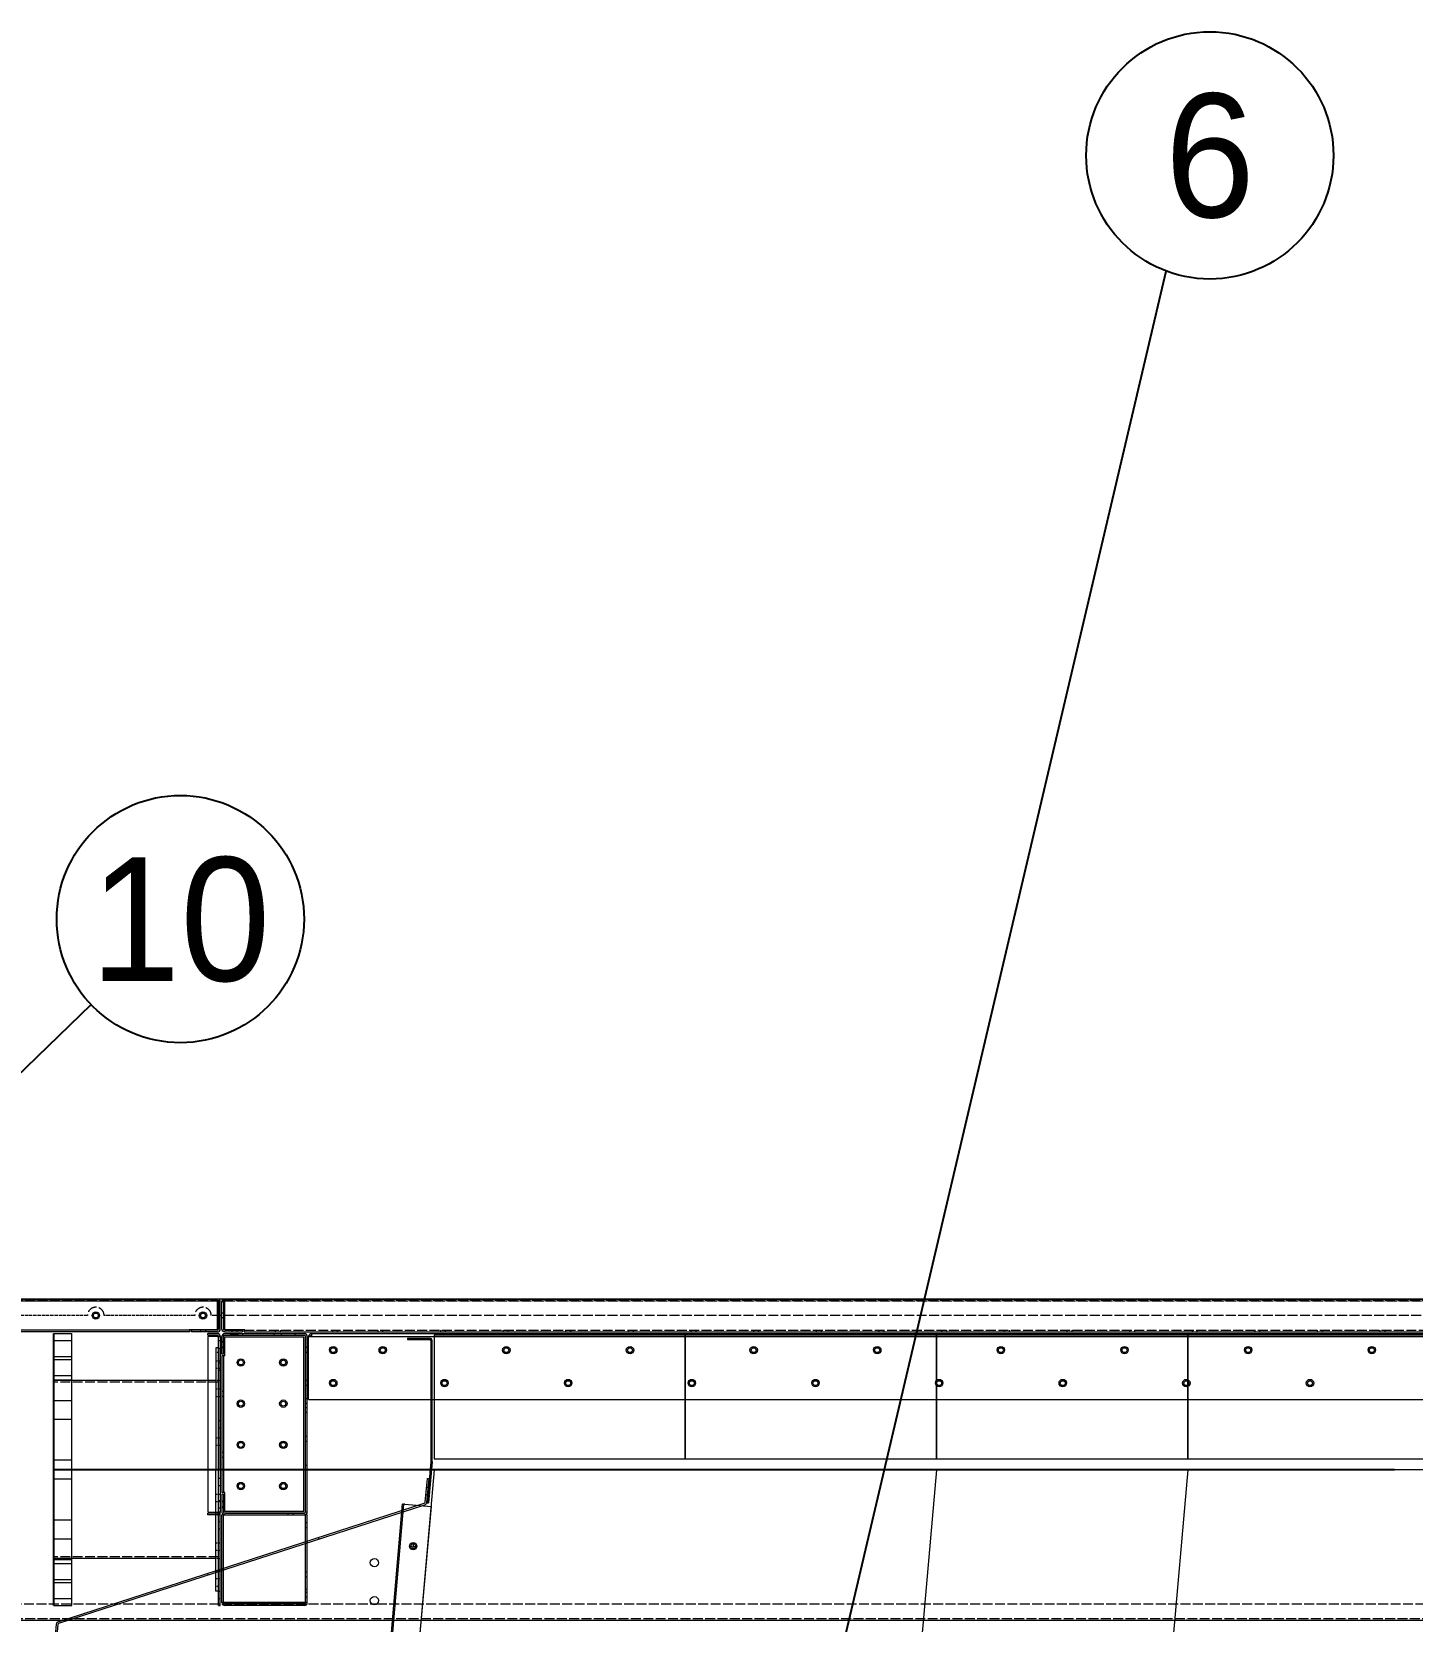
# Model space of a CAD drawing. Header units: millimetres. Extents: x 11674 to 41081, y 10956 to 31751.
# Drawn here: x 24902 to 26576, y 20498 to 22427 of the extents above; entities that cross this region are included whole.
import ezdxf
from ezdxf.enums import TextEntityAlignment as Align

# ---------------------------------------------------------------- set-up
doc = ezdxf.new("R2010")
doc.units = ezdxf.units.MM
doc.linetypes.add('DASHDOT', pattern=[18.5, 12, -3, 0.5, -3])
doc.linetypes.add('DASHED', pattern=[15, 12, -3])
doc.layers.add('냉각탑_dim', color=1, linetype='Continuous')
doc.layers.add('냉각탑_text', color=3, linetype='Continuous')
doc.styles.add('돋움', font='Dotum.ttf')

# ---------------------------------------------------------------- blocks, each defined once
blk = doc.blocks.new('A$C07BF02F0')
at = {"color": 7, "lineweight": 15}
for p, q in [((3.5, 38), (3.5, 40)), ((3.5, 40), (559.5, 40)), ((3.5, 36.5), (3.5, 40)), ((559.5, 38), (559.5, 40)), ((559.5, 36.5), (559.5, 40)), ((2, 36.5), (0, 36.5)), ((0, 3.5), (0, 36.5)), ((2, 36.5), (0, 36.5)), ((2, 36.5), (2, 3.5)), ((3.5, 38), (3.5, 37.6)), ((3.5, 38), (559.5, 38)), ((3.5, 37.6), (3.5, 36.5)), ((3.5, 36.5), (3.5, 3)), ((3.5, 3), (3.5, 36.5)), ((559.5, 37.6), (559.5, 38)), ((559.5, 36.5), (559.5, 37.6)), ((559.5, 36.5), (559.5, 3)), ((559.5, 3), (559.5, 36.5)), ((561, 36.5), (563, 36.5)), ((561, 36.5), (561, 3.5)), ((561, 36.5), (563, 36.5)), ((561, 24.5), (563, 24.5)), ((561, 24.5), (563, 24.5)), ((561, 24.5), (563, 24.5)), ((561, 24.5), (563, 24.5)), ((561, 24.5), (563, 24.5)), ((561, 24.5), (563, 24.5)), ((561, 24.5), (563, 24.5)), ((561, 24.5), (563, 24.5)), ((561, 24.5), (563, 24.5)), ((561, 24.5), (563, 24.5)), ((561, 24.5), (563, 24.5)), ((561, 24.5), (563, 24.5)), ((561, 24.5), (563, 24.5)), ((561, 24.5), (563, 24.5)), ((561, 24.5), (563, 24.5)), ((561, 24.5), (563, 24.5)), ((561, 24.5), (563, 24.5)), ((561, 24.5), (563, 24.5)), ((561, 24.5), (563, 24.5)), ((561, 24.5), (563, 24.5)), ((561, 24.5), (563, 24.5)), ((561, 24.5), (563, 24.5)), ((561, 24.5), (563, 24.5)), ((561, 24.5), (563, 24.5)), ((563, 3.5), (563, 36.5)), ((37, 3), (3.5, 3)), ((37, 3), (3.5, 3)), ((35, 2), (3.5, 2)), ((18, 2), (18, 0)), ((18, 2), (18, 0)), ((18, 2), (18, 0)), ((18, 2), (18, 0)), ((18, 2), (18, 0)), ((18, 2), (18, 0)), ((18, 2), (18, 0)), ((18, 2), (18, 0)), ((18, 2), (18, 0)), ((18, 2), (18, 0)), ((18, 2), (18, 0)), ((18, 2), (18, 0)), ((24, 2), (24, 0)), ((24, 2), (24, 0)), ((24, 2), (24, 0)), ((24, 2), (24, 0)), ((24, 2), (24, 0)), ((24, 2), (24, 0)), ((24, 2), (24, 0)), ((24, 2), (24, 0)), ((24, 2), (24, 0)), ((24, 2), (24, 0)), ((24, 2), (24, 0)), ((24, 2), (24, 0)), ((35, 2), (35, 0)), ((37, 2.4), (37, 3.5)), ((37, 3), (37, 3.5)), ((37, 3), (37, 3.5)), ((37, 3.5), (37, 0)), ((37, 2), (37, 2.4)), ((37, 2), (37, 0)), ((526, 2), (37, 2)), ((526, 2), (37, 2)), ((526, 3), (526, 3.5)), ((526, 3.5), (526, 3)), ((526, 3), (526, 3.5)), ((526, 3.5), (526, 3)), ((526, 2.4), (526, 3)), ((526, 3), (559.5, 3)), ((526, 3), (559.5, 3)), ((526, 3), (526, 0)), ((526, 2), (526, 2.4)), ((526, 2), (526, 0)), ((528, 2), (528, 0)), ((559.5, 2), (528, 2)), ((539, 2), (539, 0)), ((539, 2), (539, 0)), ((539, 2), (539, 0)), ((539, 2), (539, 0)), ((539, 2), (539, 0)), ((539, 2), (539, 0)), ((539, 2), (539, 0)), ((539, 2), (539, 0)), ((539, 2), (539, 0)), ((539, 2), (539, 0)), ((539, 2), (539, 0)), ((539, 2), (539, 0)), ((545, 2), (545, 0)), ((545, 2), (545, 0)), ((545, 2), (545, 0)), ((545, 2), (545, 0)), ((545, 2), (545, 0)), ((545, 2), (545, 0)), ((545, 2), (545, 0)), ((545, 2), (545, 0)), ((545, 2), (545, 0)), ((545, 2), (545, 0)), ((545, 2), (545, 0)), ((545, 2), (545, 0)), ((561, 15.5), (563, 15.5)), ((561, 15.5), (563, 15.5)), ((561, 15.5), (563, 15.5)), ((561, 15.5), (563, 15.5)), ((561, 15.5), (563, 15.5)), ((561, 15.5), (563, 15.5)), ((561, 15.5), (563, 15.5)), ((561, 15.5), (563, 15.5)), ((561, 15.5), (563, 15.5)), ((561, 15.5), (563, 15.5)), ((561, 15.5), (563, 15.5)), ((561, 15.5), (563, 15.5)), ((561, 15.5), (563, 15.5)), ((561, 15.5), (563, 15.5)), ((561, 15.5), (563, 15.5)), ((561, 15.5), (563, 15.5)), ((561, 15.5), (563, 15.5)), ((561, 15.5), (563, 15.5)), ((561, 15.5), (563, 15.5)), ((561, 15.5), (563, 15.5)), ((561, 15.5), (563, 15.5)), ((561, 15.5), (563, 15.5)), ((561, 15.5), (563, 15.5)), ((561, 15.5), (563, 15.5)), ((35, 0), (3.5, 0)), ((526, 0), (37, 0)), ((526, 0), (37, 0)), ((559.5, 0), (528, 0))]:
    blk.add_line(p, q, dxfattribs=at)
for centre in [(22, 20), (152, 20), (282, 20), (412, 20), (542, 20)]:
    blk.add_circle(centre, 3, dxfattribs=at)
for centre, radius, start, end in [((3.5, 36.5), 3.5, 90, 180), ((559.5, 36.5), 3.5, 360, 90), ((3.5, 36.5), 1.5, 90, 180), ((559.5, 36.5), 1.5, 360, 90), ((3.5, 3.5), 3.5, 180, 270), ((3.5, 3.5), 1.5, 180, 270), ((559.5, 3.5), 3.5, 270, 360), ((559.5, 3.5), 1.5, 270, 360)]:
    blk.add_arc(centre, radius, start, end, dxfattribs=at)
blk = doc.blocks.new('A$C51234923')
at = {"color": 7, "lineweight": 15}
for p, q in [((3.5, 189), (3.5, 212)), ((3.5, 212), (99.5, 212)), ((99.5, 0), (99.5, 212)), ((0, 189), (0, 23)), ((3.5, 189), (0, 189)), ((2, 189), (2, 23)), ((0, 146), (2, 146)), ((0, 140), (2, 140)), ((0, 72), (2, 72)), ((0, 66), (2, 66)), ((3.5, 23), (0, 23)), ((3.5, 0), (3.5, 23)), ((99.5, 0), (3.5, 0))]:
    blk.add_line(p, q, dxfattribs=at)
for centre in [(23, 181), (74.5, 181), (23, 131), (74.5, 131), (23, 81), (74.5, 81), (23, 31), (74.5, 31)]:
    blk.add_circle(centre, 3, dxfattribs=at)
blk = doc.blocks.new('A$C30944BC8')
at = {"color": 7, "lineweight": 13, "ltscale": 0.159375}
for p, q in [((0, 110.2), (0, 186.7)), ((1677, 110.2), (1677, 186.7))]:
    blk.add_line(p, q, dxfattribs=at)
at = {"color": 7, "lineweight": 13, "ltscale": 0.007292}
for p, q in [((0, 186.7), (3.5, 186.7)), ((3.5, 190.2), (3.5, 186.7)), ((1673.5, 190.2), (1673.5, 186.7)), ((1673.5, 186.7), (1677, 186.7))]:
    blk.add_line(p, q, dxfattribs=at)
at = {"color": 7, "lineweight": 13}
for p, q in [((1673.5, 190.2), (3.5, 190.2)), ((3.5, 186.7), (1673.5, 186.7)), ((0, 110.2), (1677, 110.2))]:
    blk.add_line(p, q, dxfattribs=at)
at = {"color": 7, "lineweight": 13, "ltscale": 0.145697}
for p, q in [((1675, 110.2), (1675, 40.3)), ((1677, 110.2), (1677, 40.3))]:
    blk.add_line(p, q, dxfattribs=at)
at = {"color": 7, "lineweight": 13, "ltscale": 0.083658}
for p, q in [((1675, 40.2), (1671.5, 0.2)), ((1677, 40), (1673.5, 0))]:
    blk.add_line(p, q, dxfattribs=at)
at = {"color": 7, "lineweight": 13, "ltscale": 0.004167}
blk.add_line((1671.5, 0.2), (1673.5, 0), dxfattribs=at)
at = {"color": 7, "lineweight": 13}
for centre in [(30, 170.2), (90, 170.2), (240, 170.2), (390, 170.2), (540, 170.2), (690, 170.2), (840, 170.2), (990, 170.2), (1140, 170.2), (1290, 170.2), (1440, 170.2), (1590, 170.2), (1640, 170.2), (30, 130.2), (165, 130.2), (315, 130.2), (465, 130.2), (615, 130.2), (765, 130.2), (915, 130.2), (1065, 130.2), (1215, 130.2), (1365, 130.2), (1515, 130.2), (1640, 130.2)]:
    blk.add_circle(centre, 3, dxfattribs=at)
for centre, radius, start, end in [((3.5, 186.7), 3.5, 90, 180), ((3.5, 186.7), 1.5, 90, 180), ((1673.5, 186.7), 3.5, 0, 90), ((1673.5, 186.7), 1.5, 0, 90), ((1673.5, 40.3), 1.5, 355, 360), ((1673.5, 40.3), 3.5, 355, 360)]:
    blk.add_arc(centre, radius, start, end, dxfattribs=at)
blk = doc.blocks.new('A$C6A4A1024')
at = {"color": 7, "lineweight": 15}
for p, q in [((0, 195), (0, 216.5)), ((2, 195), (2, 216.5)), ((3.5, 220), (100, 220)), ((3.5, 218), (100, 218)), ((10.5, 220), (10.5, 218)), ((10.5, 220), (10.5, 218)), ((10.5, 220), (10.5, 218)), ((10.5, 220), (10.5, 218)), ((10.5, 220), (10.5, 218)), ((10.5, 220), (10.5, 218)), ((10.5, 220), (10.5, 218)), ((10.5, 220), (10.5, 218)), ((10.5, 220), (10.5, 218)), ((10.5, 220), (10.5, 218)), ((10.5, 220), (10.5, 218)), ((10.5, 220), (10.5, 218)), ((10.5, 220), (10.5, 218)), ((10.5, 220), (10.5, 218)), ((10.5, 220), (10.5, 218)), ((10.5, 220), (10.5, 218)), ((10.5, 220), (10.5, 218)), ((10.5, 220), (10.5, 218)), ((10.5, 220), (10.5, 218)), ((10.5, 220), (10.5, 218)), ((10.5, 220), (10.5, 218)), ((10.5, 220), (10.5, 218)), ((10.5, 220), (10.5, 218)), ((10.5, 220), (10.5, 218)), ((10.5, 220), (10.5, 218)), ((10.5, 220), (10.5, 218)), ((10.5, 220), (10.5, 218)), ((10.5, 220), (10.5, 218)), ((10.5, 220), (10.5, 218)), ((10.5, 220), (10.5, 218)), ((10.5, 220), (10.5, 218)), ((10.5, 220), (10.5, 218)), ((10.5, 220), (10.5, 218)), ((10.5, 220), (10.5, 218)), ((10.5, 220), (10.5, 218)), ((10.5, 220), (10.5, 218)), ((10.5, 220), (10.5, 218)), ((10.5, 220), (10.5, 218)), ((10.5, 220), (10.5, 218)), ((10.5, 220), (10.5, 218)), ((10.5, 220), (10.5, 218)), ((10.5, 220), (10.5, 218)), ((10.5, 220), (10.5, 218)), ((10.5, 220), (10.5, 218)), ((10.5, 220), (10.5, 218)), ((10.5, 220), (10.5, 218)), ((10.5, 220), (10.5, 218)), ((10.5, 220), (10.5, 218)), ((19.5, 220), (19.5, 218)), ((19.5, 220), (19.5, 218)), ((19.5, 220), (19.5, 218)), ((19.5, 220), (19.5, 218)), ((19.5, 220), (19.5, 218)), ((19.5, 220), (19.5, 218)), ((19.5, 220), (19.5, 218)), ((19.5, 220), (19.5, 218)), ((19.5, 220), (19.5, 218)), ((19.5, 220), (19.5, 218)), ((19.5, 220), (19.5, 218)), ((19.5, 220), (19.5, 218)), ((19.5, 220), (19.5, 218)), ((19.5, 220), (19.5, 218)), ((19.5, 220), (19.5, 218)), ((19.5, 220), (19.5, 218)), ((19.5, 220), (19.5, 218)), ((19.5, 220), (19.5, 218)), ((19.5, 220), (19.5, 218)), ((19.5, 220), (19.5, 218)), ((19.5, 220), (19.5, 218)), ((19.5, 220), (19.5, 218)), ((19.5, 220), (19.5, 218)), ((19.5, 220), (19.5, 218)), ((19.5, 220), (19.5, 218)), ((19.5, 220), (19.5, 218)), ((19.5, 220), (19.5, 218)), ((19.5, 220), (19.5, 218)), ((19.5, 220), (19.5, 218)), ((19.5, 220), (19.5, 218)), ((19.5, 220), (19.5, 218)), ((19.5, 220), (19.5, 218)), ((19.5, 220), (19.5, 218)), ((19.5, 220), (19.5, 218)), ((19.5, 220), (19.5, 218)), ((19.5, 220), (19.5, 218)), ((19.5, 220), (19.5, 218)), ((19.5, 220), (19.5, 218)), ((19.5, 220), (19.5, 218)), ((19.5, 220), (19.5, 218)), ((19.5, 220), (19.5, 218)), ((19.5, 220), (19.5, 218)), ((19.5, 220), (19.5, 218)), ((19.5, 220), (19.5, 218)), ((19.5, 220), (19.5, 218)), ((19.5, 220), (19.5, 218)), ((19.5, 220), (19.5, 218)), ((19.5, 220), (19.5, 218)), ((25, 220), (25, 218)), ((63, 220), (63, 218)), ((63, 220), (63, 218)), ((63, 220), (63, 218)), ((63, 220), (63, 218)), ((63, 220), (63, 218)), ((63, 220), (63, 218)), ((72, 220), (72, 218)), ((72, 220), (72, 218)), ((72, 220), (72, 218)), ((72, 220), (72, 218)), ((72, 220), (72, 218)), ((72, 220), (72, 218)), ((88.5, 220), (88.5, 218)), ((101.5, 3.5), (101.5, 216.5)), ((103.5, 3.5), (103.5, 216.5)), ((0, 211), (2, 211)), ((0, 211), (2, 211)), ((0, 211), (2, 211)), ((0, 211), (2, 211)), ((0, 211), (2, 211)), ((0, 211), (2, 211)), ((0, 211), (2, 211)), ((0, 211), (2, 211)), ((0, 211), (2, 211)), ((0, 211), (2, 211)), ((0, 211), (2, 211)), ((0, 211), (2, 211)), ((0, 210), (2, 210)), ((0, 210), (2, 210)), ((0, 210), (2, 210)), ((0, 210), (2, 210)), ((0, 210), (2, 210)), ((0, 210), (2, 210)), ((0, 210), (2, 210)), ((0, 210), (2, 210)), ((0, 210), (2, 210)), ((0, 210), (2, 210)), ((0, 210), (2, 210)), ((0, 210), (2, 210)), ((0, 210), (2, 210)), ((0, 210), (2, 210)), ((0, 210), (2, 210)), ((0, 210), (2, 210)), ((0, 210), (2, 210)), ((0, 210), (2, 210)), ((0, 210), (2, 210)), ((0, 210), (2, 210)), ((0, 210), (2, 210)), ((0, 210), (2, 210)), ((0, 210), (2, 210)), ((0, 210), (2, 210)), ((0, 210), (2, 210)), ((0, 210), (2, 210)), ((0, 210), (2, 210)), ((0, 210), (2, 210)), ((0, 210), (2, 210)), ((0, 210), (2, 210)), ((0, 210), (2, 210)), ((0, 204), (2, 204)), ((0, 204), (2, 204)), ((0, 204), (2, 204)), ((0, 204), (2, 204)), ((0, 204), (2, 204)), ((0, 204), (2, 204)), ((0, 204), (2, 204)), ((0, 204), (2, 204)), ((0, 204), (2, 204)), ((0, 204), (2, 204)), ((0, 204), (2, 204)), ((0, 204), (2, 204)), ((0, 204), (2, 204)), ((0, 204), (2, 204)), ((0, 204), (2, 204)), ((0, 204), (2, 204)), ((0, 204), (2, 204)), ((0, 204), (2, 204)), ((0, 204), (2, 204)), ((0, 204), (2, 204)), ((0, 204), (2, 204)), ((0, 204), (2, 204)), ((0, 204), (2, 204)), ((0, 204), (2, 204)), ((0, 204), (2, 204)), ((0, 204), (2, 204)), ((0, 204), (2, 204)), ((0, 204), (2, 204)), ((0, 204), (2, 204)), ((0, 204), (2, 204)), ((0, 204), (2, 204)), ((0, 203), (2, 203)), ((0, 203), (2, 203)), ((0, 203), (2, 203)), ((0, 203), (2, 203)), ((0, 203), (2, 203)), ((0, 203), (2, 203)), ((0, 203), (2, 203)), ((0, 203), (2, 203)), ((0, 203), (2, 203)), ((0, 203), (2, 203)), ((0, 203), (2, 203)), ((0, 203), (2, 203)), ((2, 195), (0, 195)), ((103.5, 203), (101.5, 203)), ((103.5, 203), (101.5, 203)), ((103.5, 203), (101.5, 203)), ((103.5, 203), (101.5, 203)), ((103.5, 203), (101.5, 203)), ((103.5, 203), (101.5, 203)), ((103.5, 203), (101.5, 203)), ((103.5, 203), (101.5, 203)), ((103.5, 203), (101.5, 203)), ((103.5, 203), (101.5, 203)), ((103.5, 203), (101.5, 203)), ((103.5, 203), (101.5, 203)), ((103.5, 203), (101.5, 203)), ((103.5, 203), (101.5, 203)), ((103.5, 203), (101.5, 203)), ((103.5, 203), (101.5, 203)), ((103.5, 203), (101.5, 203)), ((103.5, 203), (101.5, 203)), ((103.5, 203), (101.5, 203)), ((103.5, 203), (101.5, 203)), ((103.5, 203), (101.5, 203)), ((103.5, 203), (101.5, 203)), ((103.5, 203), (101.5, 203)), ((103.5, 203), (101.5, 203)), ((103.5, 197), (101.5, 197)), ((103.5, 197), (101.5, 197)), ((103.5, 197), (101.5, 197)), ((103.5, 197), (101.5, 197)), ((103.5, 197), (101.5, 197)), ((103.5, 197), (101.5, 197)), ((103.5, 197), (101.5, 197)), ((103.5, 197), (101.5, 197)), ((103.5, 197), (101.5, 197)), ((103.5, 197), (101.5, 197)), ((103.5, 197), (101.5, 197)), ((103.5, 197), (101.5, 197)), ((103.5, 197), (101.5, 197)), ((103.5, 197), (101.5, 197)), ((103.5, 197), (101.5, 197)), ((103.5, 197), (101.5, 197)), ((103.5, 197), (101.5, 197)), ((103.5, 197), (101.5, 197)), ((103.5, 197), (101.5, 197)), ((103.5, 197), (101.5, 197)), ((103.5, 197), (101.5, 197)), ((103.5, 197), (101.5, 197)), ((103.5, 197), (101.5, 197)), ((103.5, 197), (101.5, 197)), ((103.5, 163), (101.5, 163)), ((103.5, 163), (101.5, 163)), ((103.5, 163), (101.5, 163)), ((103.5, 163), (101.5, 163)), ((103.5, 163), (101.5, 163)), ((103.5, 163), (101.5, 163)), ((103.5, 163), (101.5, 163)), ((103.5, 163), (101.5, 163)), ((103.5, 163), (101.5, 163)), ((103.5, 163), (101.5, 163)), ((103.5, 163), (101.5, 163)), ((103.5, 163), (101.5, 163)), ((103.5, 163), (101.5, 163)), ((103.5, 163), (101.5, 163)), ((103.5, 163), (101.5, 163)), ((103.5, 163), (101.5, 163)), ((103.5, 163), (101.5, 163)), ((103.5, 163), (101.5, 163)), ((103.5, 163), (101.5, 163)), ((103.5, 163), (101.5, 163)), ((103.5, 163), (101.5, 163)), ((103.5, 163), (101.5, 163)), ((103.5, 163), (101.5, 163)), ((103.5, 163), (101.5, 163)), ((103.5, 163), (101.5, 163)), ((103.5, 163), (101.5, 163)), ((103.5, 163), (101.5, 163)), ((103.5, 157), (101.5, 157)), ((103.5, 157), (101.5, 157)), ((103.5, 157), (101.5, 157)), ((103.5, 157), (101.5, 157)), ((103.5, 157), (101.5, 157)), ((103.5, 157), (101.5, 157)), ((103.5, 157), (101.5, 157)), ((103.5, 157), (101.5, 157)), ((103.5, 157), (101.5, 157)), ((103.5, 157), (101.5, 157)), ((103.5, 157), (101.5, 157)), ((103.5, 157), (101.5, 157)), ((103.5, 157), (101.5, 157)), ((103.5, 157), (101.5, 157)), ((103.5, 157), (101.5, 157)), ((103.5, 157), (101.5, 157)), ((103.5, 157), (101.5, 157)), ((103.5, 157), (101.5, 157)), ((103.5, 157), (101.5, 157)), ((103.5, 157), (101.5, 157)), ((103.5, 157), (101.5, 157)), ((103.5, 157), (101.5, 157)), ((103.5, 157), (101.5, 157)), ((103.5, 157), (101.5, 157)), ((103.5, 157), (101.5, 157)), ((103.5, 157), (101.5, 157)), ((103.5, 157), (101.5, 157)), ((103.5, 141), (101.5, 141)), ((103.5, 141), (101.5, 141)), ((103.5, 141), (101.5, 141)), ((103.5, 141), (101.5, 141)), ((103.5, 141), (101.5, 141)), ((103.5, 141), (101.5, 141)), ((103.5, 141), (101.5, 141)), ((103.5, 141), (101.5, 141)), ((103.5, 135), (101.5, 135)), ((103.5, 135), (101.5, 135)), ((103.5, 135), (101.5, 135)), ((103.5, 135), (101.5, 135)), ((103.5, 135), (101.5, 135)), ((103.5, 135), (101.5, 135)), ((103.5, 135), (101.5, 135)), ((103.5, 135), (101.5, 135)), ((103.5, 130.1), (101.5, 130.1)), ((103.5, 130.1), (101.5, 130.1)), ((103.5, 124.1), (101.5, 124.1)), ((103.5, 124.1), (101.5, 124.1)), ((103.5, 95.1), (101.5, 95.1)), ((103.5, 95.1), (101.5, 95.1)), ((103.5, 89.1), (101.5, 89.1)), ((103.5, 89.1), (101.5, 89.1)), ((103.5, 60.1), (101.5, 60.1)), ((103.5, 60.1), (101.5, 60.1)), ((103.5, 54.1), (101.5, 54.1)), ((103.5, 54.1), (101.5, 54.1)), ((0, 25), (0, 3.5)), ((0, 25), (0, 3.5)), ((2, 25), (0, 25)), ((2, 25), (0, 25)), ((2, 25), (2, 3.5)), ((2, 25), (2, 3.5)), ((0, 17), (2, 17)), ((0, 17), (2, 17)), ((0, 17), (2, 17)), ((0, 17), (2, 17)), ((0, 17), (2, 17)), ((0, 17), (2, 17)), ((0, 17), (2, 17)), ((0, 17), (2, 17)), ((0, 17), (2, 17)), ((0, 17), (2, 17)), ((0, 17), (2, 17)), ((0, 17), (2, 17)), ((0, 16), (2, 16)), ((0, 16), (2, 16)), ((0, 16), (2, 16)), ((0, 16), (2, 16)), ((0, 16), (2, 16)), ((0, 16), (2, 16)), ((0, 16), (2, 16)), ((0, 16), (2, 16)), ((0, 16), (2, 16)), ((0, 16), (2, 16)), ((0, 16), (2, 16)), ((0, 16), (2, 16)), ((0, 16), (2, 16)), ((0, 16), (2, 16)), ((0, 16), (2, 16)), ((0, 16), (2, 16)), ((0, 16), (2, 16)), ((0, 16), (2, 16)), ((0, 16), (2, 16)), ((0, 16), (2, 16)), ((0, 16), (2, 16)), ((0, 16), (2, 16)), ((0, 16), (2, 16)), ((0, 16), (2, 16)), ((0, 16), (2, 16)), ((0, 16), (2, 16)), ((0, 10), (2, 10)), ((0, 10), (2, 10)), ((0, 10), (2, 10)), ((0, 10), (2, 10)), ((0, 10), (2, 10)), ((0, 10), (2, 10)), ((0, 10), (2, 10)), ((0, 10), (2, 10)), ((0, 10), (2, 10)), ((0, 10), (2, 10)), ((0, 10), (2, 10)), ((0, 10), (2, 10)), ((0, 10), (2, 10)), ((0, 10), (2, 10)), ((0, 10), (2, 10)), ((0, 10), (2, 10)), ((0, 10), (2, 10)), ((0, 10), (2, 10)), ((0, 10), (2, 10)), ((0, 10), (2, 10)), ((0, 10), (2, 10)), ((0, 10), (2, 10)), ((0, 10), (2, 10)), ((0, 10), (2, 10)), ((0, 10), (2, 10)), ((0, 10), (2, 10)), ((0, 9), (2, 9)), ((0, 9), (2, 9)), ((0, 9), (2, 9)), ((0, 9), (2, 9)), ((0, 9), (2, 9)), ((0, 9), (2, 9)), ((0, 9), (2, 9)), ((0, 9), (2, 9)), ((0, 9), (2, 9)), ((0, 9), (2, 9)), ((0, 9), (2, 9)), ((0, 9), (2, 9)), ((3.5, 2), (100, 2)), ((100, 2), (3.5, 2)), ((3.5, 0), (100, 0)), ((3.5, 0), (100, 0)), ((80.5, 0), (80.5, 2)), ((80.5, 0), (80.5, 2)), ((80.5, 0), (80.5, 2)), ((80.5, 0), (80.5, 2)), ((80.5, 0), (80.5, 2)), ((80.5, 0), (80.5, 2)), ((80.5, 0), (80.5, 2)), ((80.5, 0), (80.5, 2)), ((80.5, 0), (80.5, 2)), ((80.5, 0), (80.5, 2)), ((86.5, 0), (86.5, 2)), ((86.5, 0), (86.5, 2)), ((86.5, 0), (86.5, 2)), ((86.5, 0), (86.5, 2)), ((86.5, 0), (86.5, 2)), ((86.5, 0), (86.5, 2)), ((86.5, 0), (86.5, 2)), ((86.5, 0), (86.5, 2)), ((86.5, 0), (86.5, 2)), ((86.5, 0), (86.5, 2)), ((103.5, 3.5), (101.5, 3.5))]:
    blk.add_line(p, q, dxfattribs=at)
for centre, radius, start, end in [((3.5, 216.5), 3.5, 90, 180), ((3.5, 216.5), 1.5, 90, 180), ((100, 216.5), 3.5, 0, 90), ((100, 216.5), 1.5, 0, 90), ((3.5, 3.5), 3.5, 180, 270), ((3.5, 3.5), 1.5, 180, 270), ((100, 3.5), 3.5, 270, 0), ((100, 3.5), 1.5, 270, 0)]:
    blk.add_arc(centre, radius, start, end, dxfattribs=at)
blk = doc.blocks.new('A$C7B6532BF')
at = {"color": 5, "lineweight": 5}
for p, q in [((239.1, 2732.8), (0, 0)), ((848.7, 2732.8), (239.1, 2732.8)), ((609.6, 0), (848.7, 2732.8))]:
    blk.add_line(p, q, dxfattribs=at)
blk = doc.blocks.new('A$C493D0A01')
at = {"color": 5, "lineweight": 5}
blk.add_line((848.7, 2732.8), (1153.5, 2732.8), dxfattribs=at)
at = {"lineweight": 5}
for p in [(0, 0), (914.4, 0)]:
    blk.add_blockref('A$C7B6532BF', p, dxfattribs=at)
blk = doc.blocks.new('A$C7AFD6E2C')
at = {"color": 7, "lineweight": 13}
for p, q in [((1778.5, 40), (3.5, 40)), ((1755, 0), (27, 0))]:
    blk.add_line(p, q, dxfattribs=at)
at = {"color": 7, "lineweight": 13, "ltscale": 0.007292}
for p, q in [((3.5, 36.5), (3.5, 40)), ((1778.5, 36.5), (1778.5, 40)), ((27, 3.5), (27, 0))]:
    blk.add_line(p, q, dxfattribs=at)
at = {"color": 7, "lineweight": 13, "ltscale": 0.004167}
for p, q in [((2, 36.5), (0, 36.5)), ((1780, 36.5), (1782, 36.5)), ((25, 2), (25, 0)), ((1757, 2), (1757, 0))]:
    blk.add_line(p, q, dxfattribs=at)
at = {"color": 7, "lineweight": 13, "ltscale": 0.06875}
for p, q in [((0, 3.5), (0, 36.5)), ((2, 36.5), (2, 3.5)), ((1780, 36.5), (1780, 3.5)), ((1782, 3.5), (1782, 36.5))]:
    blk.add_line(p, q, dxfattribs=at)
at = {"color": 7, "linetype": 'DASHED', "lineweight": 13}
for p, q in [((1778.5, 38), (3.5, 38)), ((1755, 2), (27, 2))]:
    blk.add_line(p, q, dxfattribs=at)
at = {"color": 7, "lineweight": 13, "ltscale": 0.070833}
for p, q in [((3.5, 2.5), (3.5, 36.5)), ((1778.5, 2.5), (1778.5, 36.5))]:
    blk.add_line(p, q, dxfattribs=at)
at = {"color": 7, "linetype": 'DASHED', "lineweight": 13, "ltscale": 0.004167}
for p, q in [((1780, 23), (1782, 23)), ((1780, 23), (1782, 23)), ((1780, 23), (1782, 23)), ((1780, 23), (1782, 23)), ((1780, 23), (1782, 23)), ((1780, 23), (1782, 23)), ((1780, 23), (1782, 23)), ((1780, 23), (1782, 23)), ((12, 2), (12, 0)), ((12, 2), (12, 0)), ((12, 2), (12, 0)), ((12, 2), (12, 0)), ((12, 2), (12, 0)), ((12, 2), (12, 0)), ((12, 2), (12, 0)), ((12, 2), (12, 0)), ((12, 2), (12, 0)), ((12, 2), (12, 0)), ((12, 2), (12, 0)), ((12, 2), (12, 0)), ((12, 2), (12, 0)), ((12, 2), (12, 0)), ((12, 2), (12, 0)), ((12, 2), (12, 0)), ((18, 2), (18, 0)), ((18, 2), (18, 0)), ((18, 2), (18, 0)), ((18, 2), (18, 0)), ((18, 2), (18, 0)), ((18, 2), (18, 0)), ((18, 2), (18, 0)), ((18, 2), (18, 0)), ((18, 2), (18, 0)), ((18, 2), (18, 0)), ((18, 2), (18, 0)), ((18, 2), (18, 0)), ((18, 2), (18, 0)), ((18, 2), (18, 0)), ((18, 2), (18, 0)), ((18, 2), (18, 0)), ((67, 2), (67, 0)), ((67, 2), (67, 0)), ((73, 2), (73, 0)), ((73, 2), (73, 0)), ((143, 2), (143, 0)), ((143, 2), (143, 0)), ((149, 2), (149, 0)), ((149, 2), (149, 0)), ((219, 2), (219, 0)), ((219, 2), (219, 0)), ((225, 2), (225, 0)), ((225, 2), (225, 0)), ((295, 2), (295, 0)), ((295, 2), (295, 0)), ((301, 2), (301, 0)), ((301, 2), (301, 0)), ((371, 2), (371, 0)), ((371, 2), (371, 0)), ((377, 2), (377, 0)), ((377, 2), (377, 0)), ((447, 2), (447, 0)), ((447, 2), (447, 0)), ((453, 2), (453, 0)), ((453, 2), (453, 0)), ((523, 2), (523, 0)), ((523, 2), (523, 0)), ((529, 2), (529, 0)), ((529, 2), (529, 0)), ((599, 2), (599, 0)), ((599, 2), (599, 0)), ((605, 2), (605, 0)), ((605, 2), (605, 0)), ((675, 2), (675, 0)), ((675, 2), (675, 0)), ((681, 2), (681, 0)), ((681, 2), (681, 0)), ((751, 2), (751, 0)), ((751, 2), (751, 0)), ((757, 2), (757, 0)), ((757, 2), (757, 0)), ((827, 2), (827, 0)), ((827, 2), (827, 0)), ((833, 2), (833, 0)), ((833, 2), (833, 0)), ((903, 2), (903, 0)), ((903, 2), (903, 0)), ((909, 2), (909, 0)), ((909, 2), (909, 0)), ((979, 2), (979, 0)), ((979, 2), (979, 0)), ((985, 2), (985, 0)), ((985, 2), (985, 0)), ((1055, 2), (1055, 0)), ((1055, 2), (1055, 0)), ((1061, 2), (1061, 0)), ((1061, 2), (1061, 0)), ((1131, 2), (1131, 0)), ((1131, 2), (1131, 0)), ((1137, 2), (1137, 0)), ((1137, 2), (1137, 0)), ((1207, 2), (1207, 0)), ((1207, 2), (1207, 0)), ((1213, 2), (1213, 0)), ((1213, 2), (1213, 0)), ((1283, 2), (1283, 0)), ((1283, 2), (1283, 0)), ((1289, 2), (1289, 0)), ((1289, 2), (1289, 0)), ((1359, 2), (1359, 0)), ((1359, 2), (1359, 0)), ((1365, 2), (1365, 0)), ((1365, 2), (1365, 0)), ((1435, 2), (1435, 0)), ((1435, 2), (1435, 0)), ((1441, 2), (1441, 0)), ((1441, 2), (1441, 0)), ((1511, 2), (1511, 0)), ((1511, 2), (1511, 0)), ((1517, 2), (1517, 0)), ((1517, 2), (1517, 0)), ((1587, 2), (1587, 0)), ((1587, 2), (1587, 0)), ((1593, 2), (1593, 0)), ((1593, 2), (1593, 0)), ((1642, 2), (1642, 0)), ((1642, 2), (1642, 0)), ((1648, 2), (1648, 0)), ((1648, 2), (1648, 0)), ((1711.5, 2), (1711.5, 0)), ((1711.5, 2), (1711.5, 0)), ((1717.5, 2), (1717.5, 0)), ((1717.5, 2), (1717.5, 0)), ((1764, 2), (1764, 0)), ((1764, 2), (1764, 0)), ((1764, 2), (1764, 0)), ((1764, 2), (1764, 0)), ((1764, 2), (1764, 0)), ((1764, 2), (1764, 0)), ((1764, 2), (1764, 0)), ((1764, 2), (1764, 0)), ((1764, 2), (1764, 0)), ((1764, 2), (1764, 0)), ((1764, 2), (1764, 0)), ((1764, 2), (1764, 0)), ((1764, 2), (1764, 0)), ((1764, 2), (1764, 0)), ((1764, 2), (1764, 0)), ((1764, 2), (1764, 0)), ((1770, 2), (1770, 0)), ((1770, 2), (1770, 0)), ((1770, 2), (1770, 0)), ((1770, 2), (1770, 0)), ((1770, 2), (1770, 0)), ((1770, 2), (1770, 0)), ((1770, 2), (1770, 0)), ((1770, 2), (1770, 0)), ((1770, 2), (1770, 0)), ((1770, 2), (1770, 0)), ((1770, 2), (1770, 0)), ((1770, 2), (1770, 0)), ((1770, 2), (1770, 0)), ((1770, 2), (1770, 0)), ((1770, 2), (1770, 0)), ((1770, 2), (1770, 0)), ((1780, 17), (1782, 17)), ((1780, 17), (1782, 17)), ((1780, 17), (1782, 17)), ((1780, 17), (1782, 17)), ((1780, 17), (1782, 17)), ((1780, 17), (1782, 17)), ((1780, 17), (1782, 17)), ((1780, 17), (1782, 17))]:
    blk.add_line(p, q, dxfattribs=at)
at = {"color": 7, "lineweight": 13, "ltscale": 0.048958}
for p, q in [((27, 2.5), (3.5, 2.5)), ((1755, 2.5), (1778.5, 2.5))]:
    blk.add_line(p, q, dxfattribs=at)
at = {"color": 7, "lineweight": 13, "ltscale": 0.044792}
for p, q in [((25, 2), (3.5, 2)), ((1778.5, 2), (1757, 2)), ((25, 0), (3.5, 0)), ((1778.5, 0), (1757, 0))]:
    blk.add_line(p, q, dxfattribs=at)
at = {"color": 7, "lineweight": 13, "ltscale": 0.002083}
for p, q in [((27, 2.5), (27, 3.5)), ((1755, 2.5), (1755, 3.5))]:
    blk.add_line(p, q, dxfattribs=at)
at = {"color": 7, "linetype": 'DASHED', "lineweight": 13, "ltscale": 0.002083}
blk.add_line((1755, 3.5), (1755, 2.5), dxfattribs=at)
at = {"color": 7, "lineweight": 13, "ltscale": 0.005208}
blk.add_line((1755, 2.5), (1755, 0), dxfattribs=at)
at = {"color": 7, "lineweight": 13}
for centre, radius, start, end in [((3.5, 36.5), 3.5, 90, 180), ((1778.5, 36.5), 3.5, 0, 90), ((3.5, 36.5), 1.5, 90, 180), ((1778.5, 36.5), 1.5, 360, 90), ((3.5, 3.5), 3.5, 180, 270), ((3.5, 3.5), 1.5, 180, 270), ((1778.5, 3.5), 3.5, 270, 360), ((1778.5, 3.5), 1.5, 270, 0)]:
    blk.add_arc(centre, radius, start, end, dxfattribs=at)
blk = doc.blocks.new('A$C16F13DCD')
at = {"color": 7, "lineweight": 15}
for p, q in [((11.5, 330), (0, 330)), ((0, 328), (0, 330)), ((11.5, 328), (0, 328)), ((0, 326.5), (0, 113.5)), ((11.5, 326.5), (0, 326.5)), ((11.5, 326.5), (15, 326.5)), ((13, 113.5), (13, 326.5)), ((13, 321.5), (15, 321.5)), ((13, 321.5), (15, 321.5)), ((13, 321.5), (15, 321.5)), ((13, 321.5), (15, 321.5)), ((13, 321.5), (15, 321.5)), ((13, 321.5), (15, 321.5)), ((13, 321.5), (15, 321.5)), ((13, 312.5), (15, 312.5)), ((13, 312.5), (15, 312.5)), ((13, 312.5), (15, 312.5)), ((13, 312.5), (15, 312.5)), ((13, 312.5), (15, 312.5)), ((13, 312.5), (15, 312.5)), ((13, 312.5), (15, 312.5)), ((15, 326.5), (15, 113.5)), ((13, 297), (15, 297)), ((13, 297), (15, 297)), ((13, 294.5), (15, 294.5)), ((13, 294.5), (15, 294.5)), ((13, 288), (15, 288)), ((13, 288), (15, 288)), ((13, 285.5), (15, 285.5)), ((13, 285.5), (15, 285.5)), ((13, 273), (15, 273)), ((13, 262.8), (15, 262.8)), ((13, 262.8), (15, 262.8)), ((13, 253.8), (15, 253.8)), ((13, 253.8), (15, 253.8)), ((13, 224.5), (15, 224.5)), ((13, 224.5), (15, 224.5)), ((13, 215.5), (15, 215.5)), ((13, 215.5), (15, 215.5)), ((13, 203.7), (15, 203.7)), ((13, 203.7), (15, 203.7)), ((13, 194.7), (15, 194.7)), ((13, 194.7), (15, 194.7)), ((13, 154.5), (15, 154.5)), ((13, 154.5), (15, 154.5)), ((13, 145.5), (15, 145.5)), ((13, 145.5), (15, 145.5)), ((13, 135.3), (15, 135.3)), ((13, 135.3), (15, 135.3)), ((13, 127.5), (15, 127.5)), ((13, 127.5), (15, 127.5)), ((13, 126.3), (15, 126.3)), ((13, 126.3), (15, 126.3)), ((13, 118.5), (15, 118.5)), ((13, 118.5), (15, 118.5)), ((0, 113.5), (11.5, 113.5)), ((0, 110), (0, 112)), ((11.5, 112), (0, 112)), ((11.5, 110), (0, 110)), ((11.5, 113.5), (15, 113.5)), ((13, 110.3), (13, 113.5)), ((15, 113.5), (13, 113.5)), ((15, 113.5), (13, 113.5)), ((13, 0), (13, 110.3)), ((13, 102), (15, 102)), ((13, 102), (15, 102)), ((15, 0), (15, 113.5)), ((13, 93), (15, 93)), ((13, 93), (15, 93)), ((13, 76.2), (15, 76.2)), ((13, 76.2), (15, 76.2)), ((13, 67.2), (15, 67.2)), ((13, 67.2), (15, 67.2)), ((13, 57), (15, 57)), ((13, 42), (15, 42)), ((13, 42), (15, 42)), ((13, 42), (15, 42)), ((13, 42), (15, 42)), ((13, 33), (15, 33)), ((13, 33), (15, 33)), ((13, 33), (15, 33)), ((13, 33), (15, 33)), ((13, 17.5), (15, 17.5)), ((13, 17.5), (15, 17.5)), ((13, 17.5), (15, 17.5)), ((13, 17.5), (15, 17.5)), ((13, 17.5), (15, 17.5)), ((13, 8.5), (15, 8.5)), ((13, 8.5), (15, 8.5)), ((13, 8.5), (15, 8.5)), ((13, 8.5), (15, 8.5)), ((13, 8.5), (15, 8.5)), ((13, 0), (15, 0))]:
    blk.add_line(p, q, dxfattribs=at)
for centre, radius, start, end in [((11.5, 326.5), 3.5, 0, 90), ((11.5, 326.5), 1.5, 0, 90), ((11.5, 113.5), 3.5, 270, 0), ((11.5, 113.5), 1.5, 270, 0)]:
    blk.add_arc(centre, radius, start, end, dxfattribs=at)
blk = doc.blocks.new('A$C244D7E91')
at = {"color": 7, "lineweight": 15}
for p, q in [((0, 3.5), (0, 110)), ((3.5, 110), (0, 110)), ((2, 3.5), (2, 110)), ((3.5, 110), (100, 110)), ((103.5, 110), (100, 110)), ((101.5, 3.5), (101.5, 110)), ((103.5, 100.5), (101.5, 100.5)), ((103.5, 100.5), (101.5, 100.5)), ((103.5, 3.5), (103.5, 110)), ((103.5, 94.5), (101.5, 94.5)), ((103.5, 94.5), (101.5, 94.5)), ((103.5, 40.5), (101.5, 40.5)), ((103.5, 40.5), (101.5, 40.5)), ((103.5, 34.5), (101.5, 34.5)), ((103.5, 34.5), (101.5, 34.5)), ((101.5, 20), (103.5, 20)), ((3.5, 3.5), (0, 3.5)), ((100, 3.5), (3.5, 3.5)), ((100, 2), (3.5, 2)), ((100, 0), (3.5, 0)), ((20.5, 0), (20.5, 2)), ((20.5, 0), (20.5, 2)), ((26.5, 0), (26.5, 2)), ((26.5, 0), (26.5, 2)), ((42, 0), (42, 2)), ((60, 0), (60, 2)), ((75.5, 0), (75.5, 2)), ((75.5, 0), (75.5, 2)), ((81.5, 0), (81.5, 2)), ((81.5, 0), (81.5, 2)), ((103.5, 3.5), (100, 3.5)), ((100, 2), (100, 0)), ((103.5, 16), (101.5, 16)), ((103.5, 16), (101.5, 16)), ((103.5, 16), (101.5, 16)), ((103.5, 16), (101.5, 16)), ((103.5, 16), (101.5, 16)), ((103.5, 10), (101.5, 10)), ((103.5, 10), (101.5, 10)), ((103.5, 10), (101.5, 10)), ((103.5, 10), (101.5, 10)), ((103.5, 10), (101.5, 10))]:
    blk.add_line(p, q, dxfattribs=at)
for centre, radius, start, end in [((3.5, 3.5), 3.5, 180, 270), ((3.5, 3.5), 1.5, 180, 270), ((100, 3.5), 3.5, 270, 0), ((100, 3.5), 1.5, 270, 0)]:
    blk.add_arc(centre, radius, start, end, dxfattribs=at)
blk = doc.blocks.new('A$C7EF54F26')
at = {"color": 7, "lineweight": 15}
for p, q in [((431.7, 245.9), (433.7, 245.9)), ((431.7, 216.9), (431.7, 245.9)), ((431.7, 235.4), (433.7, 235.4)), ((431.7, 235.4), (433.7, 235.4)), ((431.7, 235.4), (433.7, 235.4)), ((431.7, 235.4), (433.7, 235.4)), ((431.7, 235.4), (433.7, 235.4)), ((431.7, 235.4), (433.7, 235.4)), ((431.7, 235.4), (433.7, 235.4)), ((431.7, 235.4), (433.7, 235.4)), ((431.7, 235.4), (433.7, 235.4)), ((431.7, 235.4), (433.7, 235.4)), ((431.7, 235.4), (433.7, 235.4)), ((433.7, 216.9), (433.7, 245.9)), ((2.1, 30.9), (430.8, 215.5)), ((2.9, 29.1), (431.5, 213.7)), ((431.7, 226.4), (433.7, 226.4)), ((431.7, 226.4), (433.7, 226.4)), ((431.7, 226.4), (433.7, 226.4)), ((431.7, 226.4), (433.7, 226.4)), ((431.7, 226.4), (433.7, 226.4)), ((431.7, 226.4), (433.7, 226.4)), ((431.7, 226.4), (433.7, 226.4)), ((431.7, 226.4), (433.7, 226.4)), ((431.7, 226.4), (433.7, 226.4)), ((431.7, 226.4), (433.7, 226.4)), ((431.7, 226.4), (433.7, 226.4)), ((306.6, 162), (307.3, 160.2)), ((176.9, 106.2), (177.7, 104.4)), ((0, 27.7), (0.1, 0)), ((2, 19.5), (0, 19.5)), ((2, 19.5), (0, 19.5)), ((2, 19.5), (0, 19.5)), ((2, 19.5), (0, 19.5)), ((2, 19.5), (0, 19.5)), ((2, 19.5), (0, 19.5)), ((2, 19.5), (0, 19.5)), ((2, 19.5), (0, 19.5)), ((2, 19.5), (0, 19.5)), ((2, 19.5), (0, 19.5)), ((2, 19.5), (0, 19.5)), ((2, 27.7), (2.1, 0)), ((2.1, 10.5), (0.1, 10.5)), ((2.1, 10.5), (0.1, 10.5)), ((2.1, 10.5), (0.1, 10.5)), ((2.1, 10.5), (0.1, 10.5)), ((2.1, 10.5), (0.1, 10.5)), ((2.1, 10.5), (0.1, 10.5)), ((2.1, 10.5), (0.1, 10.5)), ((2.1, 10.5), (0.1, 10.5)), ((2.1, 10.5), (0.1, 10.5)), ((2.1, 10.5), (0.1, 10.5)), ((2.1, 10.5), (0.1, 10.5)), ((0.1, 0), (2.1, 0))]:
    blk.add_line(p, q, dxfattribs=at)
for centre, radius, start, end in [((430.2, 216.9), 1.5, 293.3, 0), ((430.2, 216.9), 3.5, 293.3, 0), ((3.5, 27.7), 3.5, 113.3, 180.3), ((3.5, 27.7), 1.5, 113.3, 180.3)]:
    blk.add_arc(centre, radius, start, end, dxfattribs=at)
blk = doc.blocks.new('A$C21967578')
at = {"color": 7, "lineweight": 15}
for p, q in [((0, 199.8), (26.9, 199.8)), ((0, 199.8), (0, 198.2)), ((0, 198.2), (26.9, 198.2)), ((10.5, 198.2), (10.5, 199.8)), ((10.5, 198.2), (10.5, 199.8)), ((10.5, 198.2), (10.5, 199.8)), ((10.5, 198.2), (10.5, 199.8)), ((10.5, 198.2), (10.5, 199.8)), ((10.5, 198.2), (10.5, 199.8)), ((10.5, 198.2), (10.5, 199.8)), ((10.5, 198.2), (10.5, 199.8)), ((10.5, 198.2), (10.5, 199.8)), ((10.5, 198.2), (10.5, 199.8)), ((10.5, 198.2), (10.5, 199.8)), ((10.5, 198.2), (10.5, 199.8)), ((10.5, 198.2), (10.5, 199.8)), ((10.5, 198.2), (10.5, 199.8)), ((10.5, 198.2), (10.5, 199.8)), ((19.5, 198.2), (19.5, 199.8)), ((19.5, 198.2), (19.5, 199.8)), ((19.5, 198.2), (19.5, 199.8)), ((19.5, 198.2), (19.5, 199.8)), ((19.5, 198.2), (19.5, 199.8)), ((19.5, 198.2), (19.5, 199.8)), ((19.5, 198.2), (19.5, 199.8)), ((19.5, 198.2), (19.5, 199.8)), ((19.5, 198.2), (19.5, 199.8)), ((19.5, 198.2), (19.5, 199.8)), ((19.5, 198.2), (19.5, 199.8)), ((19.5, 198.2), (19.5, 199.8)), ((19.5, 198.2), (19.5, 199.8)), ((19.5, 198.2), (19.5, 199.8)), ((19.5, 198.2), (19.5, 199.8)), ((28.4, 196.7), (28.4, 49.9)), ((30, 49.8), (30, 196.7)), ((30, 114.8), (28.4, 114.8)), ((28.4, 49.9), (24, 0.1)), ((30, 49.8), (25.6, 0)), ((24, 0.1), (25.6, 0)), ((25.1, 12.1), (26.7, 12)), ((25.1, 12.1), (26.7, 12)), ((25.1, 12.1), (26.7, 12)), ((25.1, 12.1), (26.7, 12)), ((25.1, 12.1), (26.7, 12)), ((25.1, 12.1), (26.7, 12)), ((25.1, 12.1), (26.7, 12)), ((25.1, 12.1), (26.7, 12)), ((25.1, 12.1), (26.7, 12)), ((25.1, 12.1), (26.7, 12)), ((25.1, 12.1), (26.7, 12)), ((25.6, 18.1), (27.2, 17.9)), ((25.6, 18.1), (27.2, 17.9)), ((25.6, 18.1), (27.2, 17.9)), ((25.6, 18.1), (27.2, 17.9)), ((25.6, 18.1), (27.2, 17.9)), ((25.6, 18.1), (27.2, 17.9)), ((25.6, 18.1), (27.2, 17.9)), ((25.6, 18.1), (27.2, 17.9)), ((25.6, 18.1), (27.2, 17.9)), ((25.6, 18.1), (27.2, 17.9)), ((25.6, 18.1), (27.2, 17.9))]:
    blk.add_line(p, q, dxfattribs=at)
for radius, start in [(3.1, 360), (1.5, 0)]:
    blk.add_arc((26.9, 196.7), radius, start, 90, dxfattribs=at)
blk = doc.blocks.new('A$C7AF137E1')
at = {"color": 7, "lineweight": 13}
for p, q in [((2700, 35), (0, 35)), ((2700, 33.4), (0, 33.4)), ((2700, 0), (0, 0))]:
    blk.add_line(p, q, dxfattribs=at)
at = {"color": 7, "linetype": 'DASHDOT', "lineweight": 13, "ltscale": 0.0195}
for p, q in [((2650, 21.4), (2650, 13.6)), ((2653.9, 17.5), (2646.1, 17.5))]:
    blk.add_line(p, q, dxfattribs=at)
at = {"color": 7, "lineweight": 13, "ltscale": 0.004}
blk.add_line((2700, 35), (2700, 33.4), dxfattribs=at)
at = {"color": 7, "lineweight": 13, "ltscale": 0.00375}
blk.add_line((2700, 31.9), (2700, 33.4), dxfattribs=at)
at = {"color": 7, "lineweight": 13, "ltscale": 0.07975}
blk.add_line((2700, 31.9), (2700, 0), dxfattribs=at)
at = {"color": 7, "lineweight": 13}
blk.add_circle((2650, 17.5), 3, dxfattribs=at)
blk = doc.blocks.new('1')
at = {"color": 7, "lineweight": 13}
for p, q in [((27065.7, 20888.9), (24569.1, 20888.9)), ((24928.4, 20681.9), (24928.4, 20846.9)), ((24950.4, 20681.9), (24950.4, 20846.9)), ((25125.2, 20829.6), (25125.2, 20681.9)), ((25128.4, 20829.6), (25128.4, 20681.9)), ((25125.2, 20789.9), (24950.4, 20789.9)), ((25128.4, 20681.9), (25128.4, 20789.9)), ((24928.4, 20516.9), (24928.4, 20681.9)), ((24950.4, 20516.9), (24950.4, 20681.9)), ((25125.2, 20534.2), (25125.2, 20681.9)), ((25128.4, 20534.2), (25128.4, 20681.9)), ((25128.4, 20573.9), (25128.4, 20681.9)), ((25128.4, 20575.9), (25128.4, 20681.9)), ((25125.2, 20573.9), (24950.4, 20573.9)), ((27065.7, 20498.9), (24569.1, 20498.9))]:
    blk.add_line(p, q, dxfattribs=at)
at = {"color": 7, "linetype": 'DASHED', "lineweight": 13}
for p, q in [((27065.7, 20886.9), (24569.1, 20886.9)), ((26947.4, 20868.9), (25119.4, 20868.9)), ((24928.4, 20789.9), (24928.4, 20681.9)), ((25128.4, 20787.9), (24928.4, 20787.9)), ((24928.4, 20681.9), (24928.4, 20573.9)), ((24928.4, 20681.9), (24928.4, 20575.9)), ((25128.4, 20575.9), (24928.4, 20575.9)), ((24817.4, 20518.9), (25314.4, 20518.9)), ((25320.4, 20518.9), (26817.4, 20518.9)), ((27065.7, 20500.9), (24569.1, 20500.9))]:
    blk.add_line(p, q, dxfattribs=at)
at = {"color": 7, "linetype": 'DASHED', "lineweight": 13, "ltscale": 0.34375}
for p, q in [((24969.4, 20868.9), (24859.4, 20868.9)), ((25099.4, 20868.9), (24989.4, 20868.9))]:
    blk.add_line(p, q, dxfattribs=at)
at = {"color": 7, "lineweight": 13, "ltscale": 0.1375}
for p, q in [((24928.4, 20846.9), (24950.4, 20846.9)), ((24928.4, 20516.9), (24950.4, 20516.9))]:
    blk.add_line(p, q, dxfattribs=at)
for p, q in [((24928.4, 20516.9), (24928.4, 20846.9)), ((24928.4, 20681.9), (26555, 20681.9))]:
    blk.add_line(p, q)
at = {"color": 7, "linetype": 'DASHED', "lineweight": 13, "ltscale": 0.1375}
for p, q in [((24928.4, 20838.4), (24950.4, 20838.4)), ((24928.4, 20819), (24950.4, 20819)), ((24928.4, 20819), (24950.4, 20819)), ((24928.4, 20815.4), (24950.4, 20815.4)), ((24928.4, 20796), (24950.4, 20796)), ((24928.4, 20796), (24950.4, 20796)), ((24928.4, 20790.9), (24950.4, 20790.9)), ((24950.4, 20789.9), (24928.4, 20789.9)), ((24928.4, 20765.9), (24950.4, 20765.9)), ((24928.4, 20765.9), (24950.4, 20765.9)), ((24928.4, 20742.9), (24950.4, 20742.9)), ((24928.4, 20742.9), (24950.4, 20742.9)), ((24950.4, 20693.4), (24928.4, 20693.4)), ((24950.4, 20693.4), (24928.4, 20693.4)), ((24950.4, 20670.4), (24928.4, 20670.4)), ((24950.4, 20670.4), (24928.4, 20670.4)), ((24928.4, 20620.9), (24950.4, 20620.9)), ((24928.4, 20620.9), (24950.4, 20620.9)), ((24928.4, 20597.9), (24950.4, 20597.9)), ((24928.4, 20597.9), (24950.4, 20597.9)), ((24950.4, 20573.9), (24928.4, 20573.9)), ((24928.4, 20572.9), (24950.4, 20572.9)), ((24928.4, 20567.8), (24950.4, 20567.8)), ((24928.4, 20567.8), (24950.4, 20567.8)), ((24928.4, 20548.4), (24950.4, 20548.4)), ((24928.4, 20544.8), (24950.4, 20544.8)), ((24928.4, 20544.8), (24950.4, 20544.8)), ((24928.4, 20525.4), (24950.4, 20525.4))]:
    blk.add_line(p, q, dxfattribs=at)
at = {"lineweight": 5}
blk.add_line((25142.9, 20845.9), (25151.9, 20845.9), dxfattribs=at)
at = {"color": 7, "lineweight": 13, "ltscale": 0.02}
for p, q in [((25128.4, 20829.6), (25125.2, 20829.6)), ((25128.4, 20829.6), (25125.2, 20829.6)), ((25128.4, 20534.2), (25125.2, 20534.2))]:
    blk.add_line(p, q, dxfattribs=at)
at = {"color": 7, "linetype": 'DASHED', "lineweight": 13, "ltscale": 0.02}
for p, q in [((25128.4, 20823.9), (25125.2, 20823.9)), ((25125.2, 20813.9), (25128.4, 20813.9)), ((25125.2, 20813.9), (25128.4, 20813.9)), ((25125.2, 20804.9), (25128.4, 20804.9)), ((25125.2, 20804.9), (25128.4, 20804.9)), ((25128.4, 20789.9), (25125.2, 20789.9)), ((25128.4, 20789.9), (25125.2, 20789.9)), ((25125.2, 20779.7), (25128.4, 20779.7)), ((25125.2, 20779.7), (25128.4, 20779.7)), ((25125.2, 20770.7), (25128.4, 20770.7)), ((25125.2, 20770.7), (25128.4, 20770.7)), ((25125.2, 20720.5), (25128.4, 20720.5)), ((25125.2, 20720.5), (25128.4, 20720.5)), ((25125.2, 20711.5), (25128.4, 20711.5)), ((25125.2, 20711.5), (25128.4, 20711.5)), ((25125.2, 20652.2), (25128.4, 20652.2)), ((25125.2, 20652.2), (25128.4, 20652.2)), ((25125.2, 20643.2), (25128.4, 20643.2)), ((25125.2, 20643.2), (25128.4, 20643.2)), ((25125.2, 20593), (25128.4, 20593)), ((25125.2, 20593), (25128.4, 20593)), ((25125.2, 20584), (25128.4, 20584)), ((25125.2, 20584), (25128.4, 20584)), ((25128.4, 20573.9), (25125.2, 20573.9)), ((25128.4, 20573.9), (25125.2, 20573.9)), ((25125.2, 20558.9), (25128.4, 20558.9)), ((25125.2, 20558.9), (25128.4, 20558.9)), ((25125.2, 20549.9), (25128.4, 20549.9)), ((25125.2, 20549.9), (25128.4, 20549.9)), ((25128.4, 20539.9), (25125.2, 20539.9)), ((25128.4, 20534.2), (25125.2, 20534.2))]:
    blk.add_line(p, q, dxfattribs=at)
at = {"color": 7, "lineweight": 13, "ltscale": 0.01875}
blk.add_line((25314.4, 20518.9), (25320.4, 20518.9), dxfattribs=at)
at = {"color": 7, "linetype": 'DASHED', "lineweight": 13, "ltscale": 0.00625}
for p, q in [((24954.4, 20500.9), (24954.4, 20498.9)), ((24960.4, 20500.9), (24960.4, 20498.9)), ((25209.4, 20500.9), (25209.4, 20498.9)), ((25215.4, 20500.9), (25215.4, 20498.9)), ((25409.4, 20500.9), (25409.4, 20498.9)), ((25415.4, 20500.9), (25415.4, 20498.9)), ((25609.4, 20500.9), (25609.4, 20498.9)), ((25615.4, 20500.9), (25615.4, 20498.9)), ((25691.4, 20500.9), (25691.4, 20498.9)), ((25697.4, 20500.9), (25697.4, 20498.9)), ((25891.4, 20500.9), (25891.4, 20498.9)), ((25897.4, 20500.9), (25897.4, 20498.9)), ((26091.4, 20500.9), (26091.4, 20498.9)), ((26097.4, 20500.9), (26097.4, 20498.9)), ((26296.4, 20500.9), (26296.4, 20498.9)), ((26302.4, 20500.9), (26302.4, 20498.9)), ((26496.4, 20500.9), (26496.4, 20498.9)), ((26502.4, 20500.9), (26502.4, 20498.9))]:
    blk.add_line(p, q, dxfattribs=at)
at = {"color": 5, "lineweight": 5, "elevation": 0}
for points in [[(25389.8, 20694.9), (25694.6, 20694.9), (25694.6, 20844.9), (25389.8, 20844.9)], [(25694.6, 20694.9), (25999.4, 20694.9), (25999.4, 20844.9), (25694.6, 20844.9)], [(25999.4, 20694.9), (26304.2, 20694.9), (26304.2, 20844.9), (25999.4, 20844.9)], [(26304.2, 20694.9), (26609, 20694.9), (26609, 20844.9), (26304.2, 20844.9)]]:
    blk.add_lwpolyline(points, close=True, dxfattribs=at)
at = {"color": 7, "lineweight": 13}
for centre, radius in [((24979.4, 20868.9), 4.5), ((25109.4, 20868.9), 4.5), ((25155.4, 20811.9), 4.5), ((25206.9, 20811.9), 4.5), ((25267.5, 20826.9), 4.5), ((25327.5, 20826.9), 4.5), ((25477.5, 20826.9), 4.5), ((25627.5, 20826.9), 4.5), ((25777.5, 20826.9), 4.5), ((25927.5, 20826.9), 4.5), ((26077.5, 20826.9), 4.5), ((26227.5, 20826.9), 4.5), ((26377.5, 20826.9), 4.5), ((26527.5, 20826.9), 4.5), ((25267.5, 20786.9), 4.5), ((25402.5, 20786.9), 4.5), ((25552.5, 20786.9), 4.5), ((25702.5, 20786.9), 4.5), ((25852.5, 20786.9), 4.5), ((26002.5, 20786.9), 4.5), ((26152.5, 20786.9), 4.5), ((26302.5, 20786.9), 4.5), ((26452.5, 20786.9), 4.5), ((25155.4, 20761.9), 4.5), ((25206.9, 20761.9), 4.5), ((25155.4, 20711.9), 4.5), ((25206.9, 20711.9), 4.5), ((25155.4, 20661.9), 4.5), ((25206.9, 20661.9), 4.5), ((25364.4, 20588.9), 4.5), ((25317.4, 20568.9), 5), ((25317.4, 20522.9), 5)]:
    blk.add_circle(centre, radius, dxfattribs=at)
at = {"color": 7, "linetype": 'DASHED', "lineweight": 13}
for centre in [(24979.4, 20868.9), (25109.4, 20868.9)]:
    blk.add_arc(centre, 10, 0, 180, dxfattribs=at)
at = {"lineweight": 5}
for name, p in [('A$C07BF02F0', (24567.4, 20848.9)), ('A$C16F13DCD', (25115.4, 20516.9)), ('A$C6A4A1024', (25132.4, 20626.9)), ('A$C51234923', (25132.4, 20630.9)), ('A$C30944BC8', (25237.5, 20656.6)), ('A$C21967578', (25357.5, 20641.5)), ('A$C493D0A01', (25150.9, 17948.9)), ('A$C244D7E91', (25132.4, 20516.9))]:
    blk.add_blockref(name, p, dxfattribs=at)
at = {"lineweight": 5, "xscale": -1}
blk.add_blockref('A$C7AFD6E2C', (26914.4, 20848.9), dxfattribs=at)
at = {"lineweight": 5}
for name, p, rotation in [('A$C7EF54F26', (24928.9, 20466.7), 354.6349260590812), ('A$C7AF137E1', (25150.8, 17947.4), 85.0001035662264)]:
    blk.add_blockref(name, p, dxfattribs=dict(at, rotation=rotation))

msp = doc.modelspace()

# ---------------------------------------------------------------- linework, layer by layer
at = {"layer": '냉각탑_dim', "linetype": 'ByBlock', "lineweight": -2, "elevation": 0}
for points in [[(25875.7, 20424.1), (26278.2, 22136.4)], [(24254.4, 20549.4), (24973.6, 21246.3)]]:
    msp.add_lwpolyline(points, dxfattribs=at)
at = {"layer": '냉각탑_dim', "linetype": 'ByBlock', "lineweight": -2}
for centre in [(26331, 22276.8), (25082, 21350)]:
    msp.add_circle(centre, 150, dxfattribs=at)

# ---------------------------------------------------------------- block references
msp.add_blockref('1', (0, 0))

# ---------------------------------------------------------------- texts
at = {"layer": '냉각탑_text', "style": '돋움'}
for s, p in [('6', (26331, 22276.8)), ('10', (25082, 21350))]:
    msp.add_text(s, height=150, dxfattribs=at).set_placement(p, align=Align.MIDDLE_CENTER)

doc.saveas('drawing.dxf')
